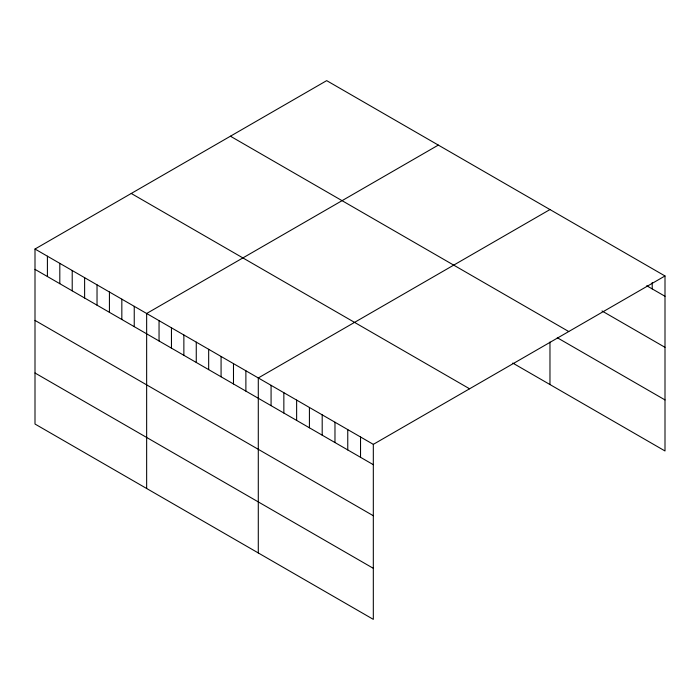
<?xml version="1.0" encoding="UTF-8"?>
<svg xmlns="http://www.w3.org/2000/svg" width="700" height="700" viewBox="0 0 700 700"><rect width="100%" height="100%" fill="white"/><g stroke="black" fill="none" stroke-linecap="round" stroke-linejoin="round"><path stroke-width="1.05" d="M35 249.034L373.319 444.36L373.319 619.36L35 424.034L35 249.034L326.681 80.64L665 275.966L665 450.966L512.759 363.064M438.322 145.093L146.65 313.495L146.65 488.495M549.972 209.554L258.291 377.956L258.291 552.956M373.319 444.36L665 275.966M646.739 285.749L665 296.284M602.009 310.966L665 347.331M230.422 136.211L568.75 331.537M557.279 337.724L665 399.919M131.25 193.463L469.577 388.789M35 269.36L373.319 464.686M35 320.399L373.319 515.734M35 372.995L373.319 568.321M652.216 282.494L652.216 288.908M549.972 342.02L549.972 384.554M360.535 436.984L360.535 457.31M347.76 429.608L347.76 449.925M334.976 422.223L334.976 442.549M322.192 414.846L322.192 435.172M309.418 407.47L309.418 427.787M296.634 400.085L296.634 420.411M283.85 392.709L283.85 413.035M271.075 385.332L271.075 405.65M245.884 370.79L245.884 391.116M233.485 363.624L233.485 383.95M221.077 356.466L221.077 376.793M208.67 349.3L208.67 369.626M196.263 342.142L196.263 362.469M183.864 334.976L183.864 355.303M171.456 327.819L171.456 348.145M159.049 320.652L159.049 340.979M134.242 306.329L134.242 326.655M121.835 299.171L121.835 319.489M109.428 292.005L109.428 312.331M97.029 284.848L97.029 305.165M84.621 277.681L84.621 298.007M72.214 270.524L72.214 290.841M59.806 263.358L59.806 283.684M47.407 256.2L47.407 276.517"/></g></svg>
